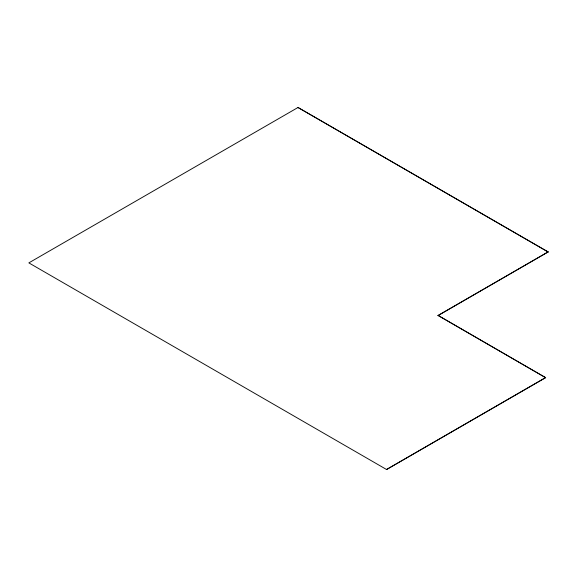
<?xml version="1.0" encoding="UTF-8"?>
<svg xmlns="http://www.w3.org/2000/svg" width="577" height="577" viewBox="0 0 577 577"><rect width="100%" height="100%" fill="white"/><g stroke="black" fill="none" stroke-linecap="round" stroke-linejoin="round"><path stroke-width="0.87" d="M438.087 315.561L548.15 251.904L298.006 107.488L28.85 262.881L386.554 469.512L545.647 377.668L438.087 315.446L545.647 377.668M438.087 315.446L548.15 251.904M545.647 377.546L386.554 469.512M548.15 252.019L298.006 107.488"/></g></svg>
